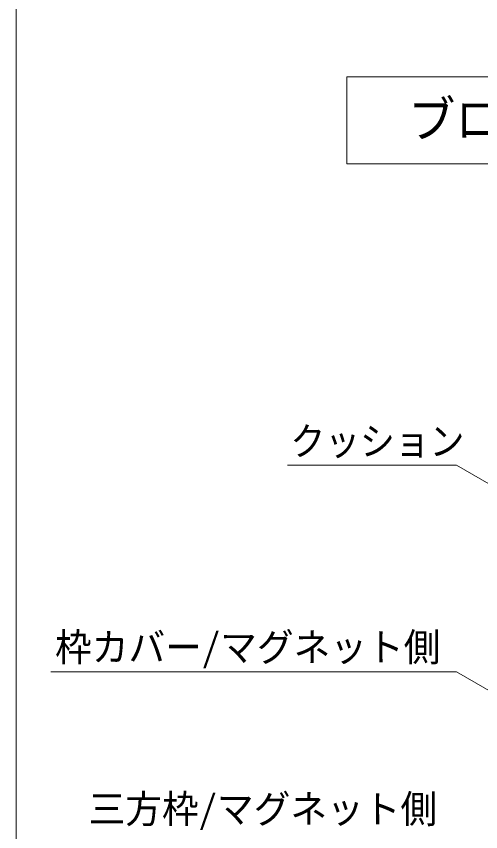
# Model space of a CAD drawing. Units: millimetres on the paper. Extents: x -198 to 198, y -152 to 152.
# Drawn here: x -184.38 to -157.69, y 11.59 to 58.49 of the extents above; entities that cross this region are included whole.
import ezdxf
from ezdxf.enums import TextEntityAlignment as Align

# ---------------------------------------------------------------- set-up
doc = ezdxf.new("R2010")
doc.units = ezdxf.units.MM
doc.layers.add('0-0_1図面枠', color=7, linetype='Continuous', lineweight=9)
doc.layers.add('0-2_2寸法-3', color=7, linetype='Continuous', lineweight=9)
doc.styles.add('ＭＳ ゴシック', font='')
doc.styles.get('ＭＳ ゴシック').set_extended_font_data('MS Gothic')

# ---------------------------------------------------------------- blocks, each defined once
blk = doc.blocks.new('グループ-2')
at = {"layer": '0-0_1図面枠'}
blk.add_lwpolyline([(-95, 138.5), (95, 138.5), (95, -138.5), (-95, -138.5)], close=True, dxfattribs=at)
blk = doc.blocks.new('図面枠')
at = {"layer": '0-0_1図面枠'}
blk.add_blockref('グループ-2', (0, 0), dxfattribs=at)
blk = doc.blocks.new('グループ-31')
at = {"layer": '0-0_1図面枠'}
blk.add_lwpolyline([(-76, 55), (-26, 55), (-26, 50), (-76, 50)], close=True, dxfattribs=at)
at = {"layer": '0-0_1図面枠', "style": 'ＭＳ ゴシック', "width": 0.95}
blk.add_text('ブロンズフレーム 3方枠\u3000詳細図', height=2.089, dxfattribs=at).set_placement((-72.478, 50.899), align=Align.BOTTOM_LEFT)

msp = doc.modelspace()

# ---------------------------------------------------------------- linework, layer by layer
at = {"layer": '0-2_2寸法-3'}
for points in [[(-142.585, 23.15), (-159.085, 32.676), (-168.789, 32.676)], [(-146.285, 13.4), (-159.085, 20.79), (-182.4, 20.79)]]:
    msp.add_lwpolyline(points, dxfattribs=at)

# ---------------------------------------------------------------- block references
at = {"layer": '0-0_1図面枠'}
for name in ['図面枠', 'グループ-31']:
    msp.add_blockref(name, (-89.375, 0), dxfattribs=at)

# ---------------------------------------------------------------- texts
at = {"layer": '0-2_2寸法-3', "style": 'ＭＳ ゴシック'}
for s, height, width, p in [('クッション', 1.628, 0.9, (-168.623, 32.746)), ('枠カバー/マグネット側', 1.628, 0.95, (-182.15, 20.899)), ('三方枠/マグネット側', 1.627, 0.95, (-180.22, 11.595))]:
    msp.add_text(s, height=height, dxfattribs=dict(at, width=width)).set_placement(p, align=Align.BOTTOM_LEFT)

doc.saveas('drawing.dxf')
